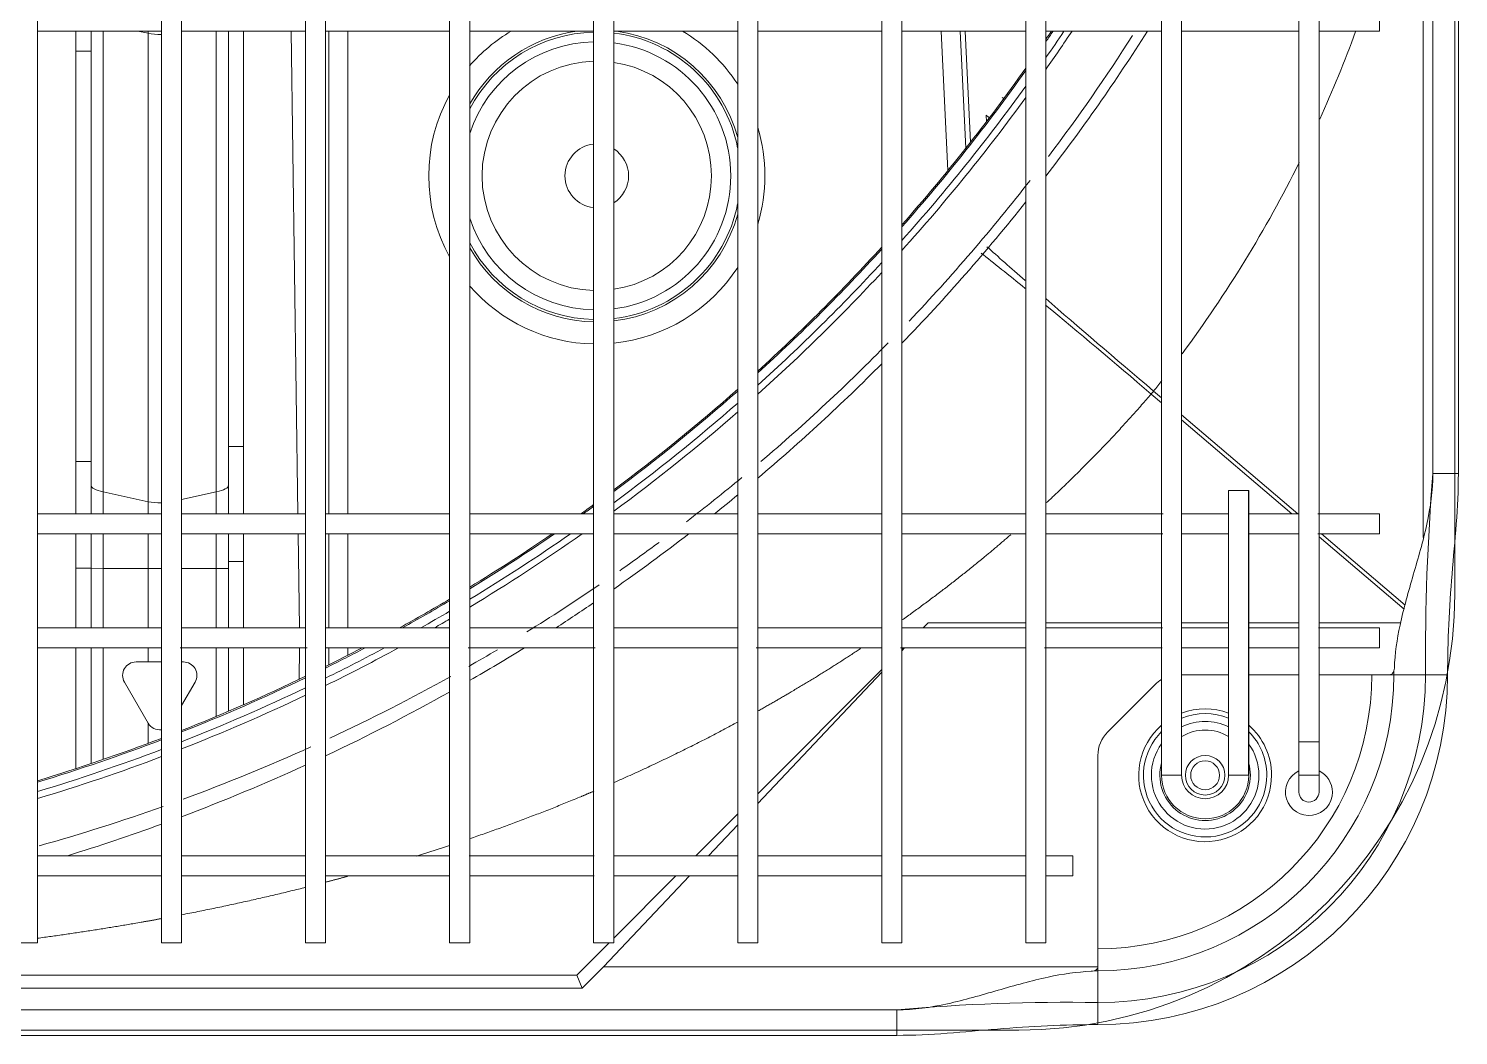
# Model space of a CAD drawing. Header units: millimetres. Extents: x 147619 to 200208, y -27981 to 8299.
# Drawn here: x 167130.3 to 167343.6, y -812.1 to -661.9 of the extents above; entities that cross this region are included whole.
import ezdxf

# ---------------------------------------------------------------- set-up
doc = ezdxf.new("R2010")
doc.units = ezdxf.units.MM
for name, color, linetype, lineweight in [('G-IMPT', 7, 'Continuous', 5), ('M-EQPM', 7, 'Continuous', 5), ('M-EQPM-3', 7, 'Continuous', 80)]:
    doc.layers.add(name, color=color, linetype=linetype, lineweight=lineweight)
doc.layers.add('G-IMPT-2', color=7, linetype='Continuous', lineweight=5, true_color=0x666666)

# ---------------------------------------------------------------- blocks, each defined once
blk = doc.blocks.new('RUXYQ14BA - top_dwg-2991071-10-003 三层空调通风平面图')
at = {"layer": 'G-IMPT'}
for p, q in [((1342.59, 188.42), (1342.59, -336.37)), ((1345.59, -336.37), (1345.59, 188.42)), ((1383.07, -291.39), (1383.07, 143.44)), ((1174.91, -225.41), (1193.4, -225.41)), ((1196.4, -225.41), (1214.89, -225.41)), ((1217.89, -225.41), (1236.38, -225.41)), ((1218.36, -225.41), (1218.36, -297.39)), ((1239.38, -225.41), (1257.87, -225.41)), ((1260.87, -225.41), (1279.36, -225.41)), ((1282.36, -225.41), (1300.86, -225.41)), ((1303.85, -225.41), (1322.35, -225.41)), ((1313.4, -242.87), (1312.56, -225.41)), ((1325.35, -225.41), (1342.59, -225.41)), ((1345.59, -225.41), (1363.08, -225.41)), ((1193.4, -297.39), (1174.91, -297.39)), ((1214.89, -297.39), (1196.4, -297.39)), ((1236.38, -297.39), (1217.89, -297.39)), ((1257.87, -297.39), (1239.38, -297.39)), ((1279.36, -297.39), (1260.87, -297.39)), ((1300.86, -297.39), (1282.36, -297.39)), ((1322.35, -297.39), (1303.85, -297.39)), ((1342.59, -297.39), (1325.35, -297.39)), ((1352.59, -297.39), (1345.59, -297.39)), ((1363.08, -297.39), (1355.58, -297.39)), ((1174.91, -300.38), (1193.4, -300.38)), ((1196.4, -300.38), (1214.89, -300.38)), ((1217.89, -300.38), (1236.38, -300.38)), ((1218.36, -300.38), (1218.36, -314.38)), ((1239.38, -300.38), (1257.87, -300.38)), ((1260.87, -300.38), (1279.36, -300.38)), ((1282.36, -300.38), (1300.86, -300.38)), ((1303.85, -300.38), (1322.35, -300.38)), ((1325.35, -300.38), (1342.59, -300.38)), ((1345.59, -300.38), (1352.59, -300.38)), ((1355.58, -300.38), (1363.08, -300.38)), ((1193.4, -314.38), (1174.91, -314.38)), ((1214.89, -314.38), (1196.4, -314.38)), ((1236.38, -314.38), (1217.89, -314.38)), ((1257.87, -314.38), (1239.38, -314.38)), ((1279.36, -314.38), (1260.87, -314.38)), ((1300.86, -314.38), (1282.36, -314.38)), ((1322.35, -314.38), (1303.85, -314.38)), ((1342.59, -313.65), (1325.35, -313.65)), ((1342.59, -314.38), (1325.35, -314.38)), ((1352.59, -313.65), (1345.59, -313.65)), ((1352.59, -314.38), (1345.59, -314.38)), ((1363.08, -313.65), (1355.58, -313.65)), ((1363.08, -314.38), (1355.58, -314.38)), ((1378.29, -313.65), (1366.08, -313.65)), ((1174.91, -317.38), (1193.4, -317.38)), ((1180.65, -317.38), (1180.65, -335.38)), ((1182.9, -317.38), (1182.9, -334.63)), ((1196.4, -317.38), (1214.89, -317.38)), ((1203.39, -317.38), (1203.39, -326.83)), ((1205.64, -317.38), (1205.64, -325.86)), ((1217.89, -317.38), (1236.38, -317.38)), ((1218.36, -317.38), (1218.36, -319.92)), ((1239.38, -317.38), (1257.87, -317.38)), ((1260.87, -317.38), (1279.36, -317.38)), ((1282.36, -317.38), (1300.86, -317.38)), ((1304.06, -317.38), (1303.85, -317.58)), ((1304.26, -317.38), (1303.85, -317.81)), ((1303.85, -317.38), (1322.35, -317.38)), ((1325.35, -317.38), (1342.59, -317.38)), ((1345.59, -317.38), (1352.59, -317.38)), ((1355.58, -317.38), (1363.08, -317.38)), ((1196.4, -319.47), (1196.68, -319.47)), ((1300.86, -320.59), (1282.36, -339.12)), ((1300.86, -320.98), (1282.36, -340.57)), ((1352.59, -321.38), (1345.59, -321.38)), ((1363.08, -321.38), (1355.58, -321.38)), ((1198.41, -322.47), (1196.4, -325.97)), ((1341.62, -322.84), (1334.56, -329.91)), ((1279.36, -342.12), (1273.14, -348.36)), ((1279.36, -343.74), (1275, -348.36)), ((1193.4, -348.36), (1174.91, -348.36)), ((1214.89, -348.36), (1196.4, -348.36)), ((1236.38, -348.36), (1217.89, -348.36)), ((1257.87, -348.36), (1239.38, -348.36)), ((1279.36, -348.36), (1260.87, -348.36)), ((1300.86, -348.36), (1282.36, -348.36)), ((1322.35, -348.36), (1303.85, -348.36)), ((1174.91, -351.36), (1193.4, -351.36)), ((1196.4, -351.36), (1214.89, -351.36)), ((1217.89, -351.36), (1236.38, -351.36)), ((1239.38, -351.36), (1257.87, -351.36)), ((1272.17, -351.36), (1259.35, -364.94)), ((1270.15, -351.36), (1260.87, -360.66)), ((1260.87, -351.36), (1279.36, -351.36)), ((1282.36, -351.36), (1300.86, -351.36)), ((1303.85, -351.36), (1322.35, -351.36)), ((1256.17, -368.13), (1255.36, -366.18)), ((893.27, -371.36), (1303.1, -371.36))]:
    blk.add_line(p, q, dxfattribs=at)
at = {"layer": 'G-IMPT', "flags": 128}
for points in [[(1174.91, 213.41), (1171.91, 213.41), (1171.91, -361.36), (1174.91, -361.36)], [(1196.4, 213.41), (1193.4, 213.41), (1193.4, -361.36), (1196.4, -361.36)], [(1217.89, 213.41), (1214.89, 213.41), (1214.89, -361.36), (1217.89, -361.36)], [(1239.38, 213.41), (1236.38, 213.41), (1236.38, -361.36), (1239.38, -361.36)], [(1260.87, 213.41), (1257.87, 213.41), (1257.87, -361.36), (1260.87, -361.36)], [(1282.36, 213.41), (1279.36, 213.41), (1279.36, -361.36), (1282.36, -361.36)], [(1303.85, 213.41), (1300.86, 213.41), (1300.86, -361.36), (1303.85, -361.36)], [(1325.35, 213.41), (1322.35, 213.41), (1322.35, -361.36), (1325.35, -361.36)]]:
    blk.add_lwpolyline(points, close=True, dxfattribs=at)
for points in [[(1363.08, 190.92), (1363.08, 188.42), (1363.08, -336.37), (1363.08, -338.87)], [(1366.08, -338.87), (1366.08, -336.37), (1366.08, 188.42), (1366.08, 190.92)], [(1381.62, -300.94), (1381.62, -184.51), (1381.62, -118)], [(1366.08, -225.41), (1375.08, -225.41), (1375.08, -222.42), (1366.08, -222.42)], [(1180.65, -225.41), (1180.65, -228.38), (1180.65, -289.59), (1180.65, -297.39)], [(1182.9, -225.41), (1182.9, -228.38), (1182.9, -289.59), (1182.9, -297.39)], [(1203.39, -297.39), (1203.39, -287.37), (1203.39, -225.41)], [(1205.64, -297.39), (1205.64, -287.37), (1205.64, -225.41)], [(1355.58, -336.37), (1355.58, -293.89), (1352.59, -293.89), (1352.59, -336.37)], [(1366.08, -300.38), (1375.08, -300.38), (1375.08, -297.39), (1366.08, -297.39)], [(1180.65, -300.38), (1180.65, -305.48), (1180.65, -314.38)], [(1182.9, -300.38), (1182.9, -305.48), (1182.9, -314.38)], [(1203.39, -300.38), (1203.39, -304.48), (1203.39, -314.38)], [(1205.64, -300.38), (1205.64, -304.48), (1205.64, -314.38)], [(1322.35, -313.65), (1307.78, -313.65), (1307.05, -314.38), (1307.78, -313.65)], [(1366.08, -317.38), (1375.08, -317.38), (1375.08, -314.38), (1366.08, -314.38)], [(1189.61, -319.47), (1191.4, -319.47), (1193.4, -319.47)], [(1376.52, -321.38), (1373.95, -321.38), (1366.08, -321.38)], [(1187.88, -322.47), (1191.42, -328.59), (1191.4, -328.56)], [(1333.09, -333.44), (1333.09, -362.24), (1333.08, -364.94), (1259.35, -364.94), (1256.17, -368.13), (930.3, -368.13), (931.1, -366.18)], [(1325.35, -351.36), (1329.34, -351.36), (1329.34, -348.36), (1325.35, -348.36)], [(1260.17, -361.36), (1255.36, -366.18), (931.1, -366.18), (917.01, -352.05)]]:
    blk.add_lwpolyline(points, dxfattribs=at)
at = {"layer": 'G-IMPT'}
blk.add_circle((1349.09, -336.37), 2.15, dxfattribs=at)
for centre, radius, start, end in [((1093.23, -68.44), 280.89, 325.7264, 326.0245), ((1093.23, -68.44), 292.88, 322.4209, 327.5916), ((1093.23, -68.44), 281.09, 325.6666, 326.0519), ((1258.34, -246.99), 19.99, 91.3513, 161.5468), ((1258.34, -246.99), 19.99, 0, 82.7374), ((1093.23, -68.44), 280.89, 318.577, 324.6548), ((1093.23, -68.44), 281.09, 318.5308, 324.5974), ((1258.34, -246.99), 4.75, 95.6985, 264.3015), ((1258.34, -246.99), 4.75, 95.6985, 264.3015), ((1258.34, -246.99), 4.75, 0, 57.84), ((1258.34, -246.99), 4.75, 0, 57.84), ((1258.34, -246.99), 19.99, 277.2626, 0), ((1258.34, -246.99), 4.75, 302.16, 0), ((1258.34, -246.99), 4.75, 302.16, 0), ((1093.23, -68.44), 292.88, 315.983, 321.4692), ((1258.34, -246.99), 19.99, 198.4532, 268.6487), ((1093.23, -68.44), 280.89, 312.3248, 317.6607), ((1093.23, -68.44), 281.09, 312.2877, 317.616), ((1093.23, -68.44), 292.88, 310.2223, 315.1451), ((1093.23, -68.44), 280.89, 306.6425, 311.5028), ((1093.23, -68.44), 281.09, 306.6122, 311.4667), ((1093.23, -68.44), 280.89, 305.406, 305.8838), ((1093.23, -68.44), 281.09, 305.4633, 305.8544), ((1093.23, -68.44), 292.88, 308.585, 309.4583), ((1093.23, -68.44), 280.89, 301.3529, 304.3361), ((1093.23, -68.44), 281.09, 301.3281, 304.3957), ((1093.23, -68.44), 292.88, 304.9161, 307.6344), ((1093.23, -68.44), 280.89, 298.8881, 300.6393), ((1093.23, -68.44), 281.09, 298.9618, 300.6151), ((1093.23, -68.44), 292.88, 302.8911, 304.2037), ((1093.23, -68.44), 280.89, 296.3463, 297.5953), ((1093.23, -68.44), 281.09, 296.3261, 297.6732), ((1093.23, -68.44), 292.88, 299.9337, 301.7945), ((1189.61, -321.47), 2, 90, 210), ((1196.68, -321.47), 2, 330, 90), ((1093.23, -68.44), 280.89, 291.5481, 295.6657), ((1093.23, -68.44), 281.09, 291.532, 295.6461), ((1375.57, -320.32), 1.75, 343.7632, 358.0938), ((1093.23, -68.44), 292.88, 295.1898, 299.259), ((1345.16, -326.37), 5, 120.9449, 135), ((1193.15, -327.59), 2, 210, 277.2722), ((1338.09, -333.44), 5, 135, 180), ((1093.23, -68.44), 280.89, 286.904, 290.8919), ((1093.23, -68.44), 281.09, 286.8917, 290.8764), ((1093.23, -68.44), 292.88, 290.6244, 294.5432), ((1349.09, -336.37), 6.5, 180, 360), ((1349.09, -336.37), 3.5, 180, 0), ((1364.58, -338.87), 3.5, 115.3769, 0), ((1364.58, -338.87), 3.5, 0, 64.6231), ((1364.58, -338.87), 1.5, 180, 0), ((1093.23, -68.44), 292.88, 287.1092, 289.9988), ((1332.03, -363.85), 1.75, 271.9062, 286.2368)]:
    blk.add_arc(centre, radius, start, end, dxfattribs=at)
for points, knots in [([(1383.07, -291.39), (1383.07, -293.91), (1382.71, -296.43), (1381.61, -301.46), (1380.87, -303.97), (1379.42, -308.98), (1378.7, -311.48), (1377.71, -316.11), (1377.4, -318.25), (1377.32, -320.38)], [0, 0, 0, 0, 0.258763, 0.258763, 0.517526, 0.517526, 0.776289, 0.776289, 1, 1, 1, 1]), ([(1376.52, -321.38), (1376.61, -321.38), (1376.69, -321.37), (1376.84, -321.33), (1376.91, -321.29), (1377.03, -321.2), (1377.09, -321.14), (1377.18, -320.99), (1377.22, -320.91), (1377.25, -320.81)], [0, 0, 0, 0, 0.25, 0.25, 0.5, 0.5, 0.75, 0.75, 1, 1, 1, 1]), ([(1332.09, -365.6), (1329.96, -365.68), (1327.83, -366), (1323.19, -366.99), (1320.7, -367.7), (1315.69, -369.15), (1313.18, -369.89), (1308.15, -370.99), (1305.63, -371.36), (1303.1, -371.36)], [0, 0, 0, 0, 0.223711, 0.223711, 0.482474, 0.482474, 0.741237, 0.741237, 1, 1, 1, 1]), ([(1332.52, -365.53), (1332.72, -365.47), (1332.87, -365.38), (1333.06, -365.12), (1333.09, -364.97), (1333.09, -364.8)], [0, 0, 0, 0, 0.5, 0.5, 1, 1, 1, 1])]:
    blk.add_open_spline(points, degree=3, knots=knots, dxfattribs=at)
at = {"layer": 'G-IMPT-2'}
for p, q in [((1191.4, -295.58), (1191.4, -225.74)), ((1196.4, -225.42), (1196.41, -225.41)), ((1213.76, -297.39), (1212.73, -225.41)), ((1221.2, -225.41), (1221.2, -297.39)), ((1310.71, -246.21), (1309.72, -225.41)), ((1313.3, -225.41), (1314.09, -241.99)), ((1182.9, -228.38), (1180.65, -228.38)), ((1316.42, -237.93), (1316.47, -238.92)), ((1341.4, -279.08), (1342.59, -280.09)), ((1342.59, -280.84), (1341.04, -279.52)), ((1345.59, -282.64), (1362.94, -297.39)), ((1362.05, -297.39), (1345.59, -283.39)), ((1203.39, -287.37), (1205.64, -287.37)), ((1182.9, -289.59), (1180.65, -289.59)), ((1196.4, -295.25), (1201.58, -294.13)), ((1214.01, -314.38), (1213.81, -300.38)), ((1221.2, -300.38), (1221.2, -314.38)), ((1366.46, -300.38), (1378.93, -310.99)), ((1378.77, -311.6), (1366.08, -300.81)), ((1205.64, -304.48), (1203.39, -304.48)), ((1184.72, -334.01), (1184.72, -317.38)), ((1191.4, -319.47), (1191.4, -317.38)), ((1201.58, -327.59), (1201.58, -317.38)), ((1213.95, -322.07), (1214.01, -317.38)), ((1221.2, -317.38), (1221.2, -318.49)), ((1191.4, -331.62), (1191.4, -328.56)), ((1342.59, -336.37), (1345.59, -336.37)), ((1355.58, -336.37), (1352.59, -336.37)), ((1363.08, -336.37), (1366.08, -336.37))]:
    blk.add_line(p, q, dxfattribs=at)
at = {"layer": 'G-IMPT-2', "flags": 128}
for points in [[(1383.07, 143.44), (1386.87, 143.44), (1386.87, -291.39), (1383.07, -291.39)], [(1184.72, -297.39), (1184.72, -294.13), (1184.72, -225.41)], [(1189.89, -225.41), (1191.4, -225.74), (1191.4, -225.41)], [(1201.58, -297.39), (1201.58, -294.13), (1201.58, -225.41)], [(1184.72, -294.13), (1191.4, -295.58), (1191.4, -297.39)], [(1191.4, -300.38), (1191.4, -305.55), (1184.72, -305.55), (1182.9, -305.48), (1180.65, -305.48)], [(1184.72, -314.38), (1184.72, -305.55), (1184.72, -300.38)], [(1203.39, -305.55), (1201.58, -305.55), (1201.58, -300.38)], [(1191.4, -314.38), (1191.4, -305.55), (1193.4, -305.55)], [(1201.58, -314.38), (1201.58, -305.55), (1196.4, -305.55)], [(1376.52, -321.38), (1377.24, -321.38), (1377.3, -321.38), (1381.98, -321.38), (1385.27, -321.38)], [(1333.09, -373.55), (1333.09, -370.26), (1333.09, -365.58), (1333.09, -365.53), (1333.09, -364.8)], [(1303.1, -371.36), (1303.1, -375.15), (893.27, -375.15), (893.27, -371.36)]]:
    blk.add_lwpolyline(points, dxfattribs=at)
at = {"layer": 'G-IMPT-2'}
blk.add_circle((1349.09, -336.37), 2.95, dxfattribs=at)
for centre, radius, start, end in [((1258.34, -246.99), 25.07, 120.6049, 139.15), ((1258.34, -246.99), 21.78, 97.8247, 150.5362), ((1258.34, -246.99), 21.43, 91.2603, 152.2186), ((1258.34, -246.99), 21.43, 11.2909, 83.2286), ((1258.34, -246.99), 21.78, 15.1915, 82.1753), ((1258.34, -246.99), 25.07, 33.0255, 59.3951), ((1093.23, -68.44), 283.44, 324.9766, 326.3714), ((1093.23, -68.44), 282.44, 325.267, 326.2364), ((1191.26, -159.39), 192.01, 335.6524, 339.8647), ((1258.34, -246.99), 17.11, 91.5793, 268.4207), ((1258.34, -246.99), 17.11, 0, 81.5039), ((1093.23, -68.44), 282.44, 318.2213, 324.2132), ((1258.34, -246.99), 25.07, 151.1681, 208.8319), ((1093.23, -68.44), 283.44, 317.9957, 323.9338), ((1327.59, -225.8), 12.92, 227.3562, 228.6025), ((1327.59, -225.8), 16.49, 227.3562, 229.5874), ((1258.34, -246.99), 25.07, 0, 16.6561), ((1191.26, -159.39), 192.01, 323.5236, 333.5233), ((1258.34, -246.99), 17.11, 278.4961, 0), ((1258.34, -246.99), 25.07, 343.3439, 0), ((1258.34, -246.99), 21.43, 276.7714, 348.7091), ((1258.34, -246.99), 21.78, 276.6633, 344.8085), ((1258.34, -246.99), 21.43, 207.7814, 268.7397), ((1258.34, -246.99), 21.78, 209.4638, 268.7597), ((1093.23, -68.44), 282.44, 312.0386, 317.3162), ((1258.34, -246.99), 25.07, 275.7857, 326.9745), ((1093.23, -68.44), 283.44, 311.8567, 317.0976), ((1258.34, -246.99), 25.07, 220.85, 268.9225), ((1332.28, -271.98), 11.56, 319.2903, 322.1251), ((1191.26, -159.39), 192.01, 321.4416, 322.0311), ((1093.23, -68.44), 282.44, 306.4086, 311.2247), ((1093.23, -68.44), 283.44, 306.2597, 311.0479), ((1723.68, -318.86), 341.72, 175.3893, 180.4224), ((1093.23, -68.44), 283.44, 301.0391, 305.0842), ((1093.23, -68.44), 282.44, 301.1612, 304.7945), ((1093.23, -68.44), 282.44, 299.4538, 300.4529), ((1093.23, -68.44), 283.44, 299.8096, 300.3342), ((1093.23, -68.44), 283.44, 296.0911, 298.5666), ((1093.23, -68.44), 282.44, 296.1904, 298.1919), ((1333.09, -321.38), 44.15, 270, 0), ((1333.09, -321.38), 52.17, 270, 360), ((1333.09, -321.38), 40.86, 270, 0), ((1333.09, -321.38), 48.88, 270, 0), ((1399.61, -321.38), 22.37, 178.5448, 180), ((1093.23, -68.44), 282.44, 291.4238, 295.5144), ((1093.23, -68.44), 283.44, 291.3446, 295.418), ((1349.09, -336.37), 9.91, 69.3273, 110.6727), ((1349.09, -336.37), 9.2, 67.6576, 112.3424), ((1349.09, -336.37), 8.02, 64.15, 115.85), ((1349.09, -336.37), 9.91, 130.967, 360), ((1349.09, -336.37), 9.2, 134.9085, 360), ((1349.09, -336.37), 6.75, 58.7898, 121.2102), ((1349.09, -336.37), 9.91, 0, 49.033), ((1349.09, -336.37), 9.2, 0, 45.0915), ((1093.23, -68.44), 282.44, 286.8084, 290.7718), ((1349.09, -336.37), 8.02, 144.0711, 360), ((1349.09, -336.37), 8.02, 0, 35.9289), ((1093.23, -68.44), 283.44, 286.7473, 290.6951), ((1349.09, -336.37), 6.75, 164.2243, 360), ((1349.09, -336.37), 6.75, 0, 15.7757), ((1333.09, -387.89), 22.37, 90, 91.4552), ((1328.43, -653.29), 283.07, 89.0557, 95.1325)]:
    blk.add_arc(centre, radius, start, end, dxfattribs=at)
for centre, major_axis, ratio, start_param, end_param in [((1193.15, -225.18), (2.75, 0), 0.263393, 4.022422, 4.803424), ((1342.96, -279.08), (-32.07, 27.07), 0.023917, 0.623606, 0.889002), ((1341.04, -281.35), (-31.86, 27.34), 0.033084, 5.370745, 5.661238), ((1341.04, -281.35), (-31.86, 27.34), 0.033084, 4.740773, 5.257587), ((1342.96, -279.08), (-32.07, 27.07), 0.023917, 1.00818, 1.542472), ((1187.9, -293.11), (5, 0), 0.263393, 3.141593, 4.022422), ((1198.4, -293.11), (5, 0), 0.263393, 5.402356, 6.283185), ((1193.15, -295.02), (2.75, 0), 0.263393, 4.022422, 4.803424)]:
    blk.add_ellipse(centre, major_axis=major_axis, ratio=ratio, start_param=start_param, end_param=end_param, dxfattribs=at)
for points, degree, knots in [([(1341.04, -279.52), (1335.36, -286.14), (1328.99, -292.34), (1327.24, -294.04), (1325.45, -295.71)], 2, [0, 0, 0, 0.03125, 0.03125, 0.03998388, 0.03998388, 0.03998388]), ([(1386.87, -291.39), (1386.87, -293.89), (1386.74, -296.39), (1386.36, -301.38), (1386.13, -303.88), (1385.72, -308.87), (1385.55, -311.37), (1385.33, -316.37), (1385.27, -318.87), (1385.27, -321.38)], 3, [0, 0, 0, 0, 0.25, 0.25, 0.5, 0.5, 0.75, 0.75, 1, 1, 1, 1]), ([(1320.09, -300.5), (1318.02, -302.3), (1315.88, -304.06), (1310.1, -308.8), (1303.9, -313.21)], 2, [0.05276469, 0.05276469, 0.05276469, 0.0625, 0.0625, 0.08937189, 0.08937189, 0.08937189]), ([(1297.66, -317.49), (1292.52, -320.9), (1287.13, -324.06), (1284.79, -325.44), (1282.41, -326.77)], 2, [0.10289386, 0.10289386, 0.10289386, 0.125, 0.125, 0.13494031, 0.13494031, 0.13494031]), ([(1257.91, -338.74), (1256.96, -339.14), (1256.02, -339.54), (1247.9, -342.91), (1239.4, -345.83)], 2, [0.18389391, 0.18389391, 0.18389391, 0.1875, 0.1875, 0.22022843, 0.22022843, 0.22022843]), ([(1193.43, -357.73), (1192.06, -357.99), (1190.69, -358.23), (1182.99, -359.59), (1174.92, -360.67)], 2, [0.30749385, 0.30749385, 0.30749385, 0.3125, 0.3125, 0.34325225, 0.34325225, 0.34325225]), ([(1333.09, -373.55), (1330.59, -373.55), (1328.08, -373.61), (1323.08, -373.84), (1320.59, -374.01), (1315.6, -374.41), (1313.1, -374.64), (1308.11, -375.02), (1305.61, -375.15), (1303.1, -375.15)], 3, [0, 0, 0, 0, 0.25, 0.25, 0.5, 0.5, 0.75, 0.75, 1, 1, 1, 1])]:
    blk.add_open_spline(points, degree=degree, knots=knots, dxfattribs=at)
for points in [[(1279.41, -328.42), (1270.44, -333.26), (1260.89, -337.46)], [(1236.39, -346.84), (1233.91, -347.66), (1231.41, -348.44)], [(1221.14, -351.44), (1219.54, -351.88), (1217.93, -352.3)], [(1214.93, -353.07), (1205.89, -355.34), (1196.42, -357.17)]]:
    blk.add_open_spline(points, degree=2, dxfattribs=at)
blk = doc.blocks.new('RUXYQ14BA - top_dwg-V221-10-003 三层空调通风平面图')
at = {"layer": 'G-IMPT'}
for p, q in [((1342.59, 188.42), (1342.59, -336.37)), ((1345.59, -336.37), (1345.59, 188.42)), ((1383.07, -291.39), (1383.07, 143.44)), ((1174.91, -225.41), (1193.4, -225.41)), ((1196.4, -225.41), (1214.89, -225.41)), ((1217.89, -225.41), (1236.38, -225.41)), ((1218.36, -225.41), (1218.36, -297.39)), ((1239.38, -225.41), (1257.87, -225.41)), ((1260.87, -225.41), (1279.36, -225.41)), ((1282.36, -225.41), (1300.86, -225.41)), ((1303.85, -225.41), (1322.35, -225.41)), ((1313.4, -242.87), (1312.56, -225.41)), ((1325.35, -225.41), (1342.59, -225.41)), ((1345.59, -225.41), (1363.08, -225.41)), ((1193.4, -297.39), (1174.91, -297.39)), ((1214.89, -297.39), (1196.4, -297.39)), ((1236.38, -297.39), (1217.89, -297.39)), ((1257.87, -297.39), (1239.38, -297.39)), ((1279.36, -297.39), (1260.87, -297.39)), ((1300.86, -297.39), (1282.36, -297.39)), ((1322.35, -297.39), (1303.85, -297.39)), ((1342.59, -297.39), (1325.35, -297.39)), ((1352.59, -297.39), (1345.59, -297.39)), ((1363.08, -297.39), (1355.58, -297.39)), ((1174.91, -300.38), (1193.4, -300.38)), ((1196.4, -300.38), (1214.89, -300.38)), ((1217.89, -300.38), (1236.38, -300.38)), ((1218.36, -300.38), (1218.36, -314.38)), ((1239.38, -300.38), (1257.87, -300.38)), ((1260.87, -300.38), (1279.36, -300.38)), ((1282.36, -300.38), (1300.86, -300.38)), ((1303.85, -300.38), (1322.35, -300.38)), ((1325.35, -300.38), (1342.59, -300.38)), ((1345.59, -300.38), (1352.59, -300.38)), ((1355.58, -300.38), (1363.08, -300.38)), ((1193.4, -314.38), (1174.91, -314.38)), ((1214.89, -314.38), (1196.4, -314.38)), ((1236.38, -314.38), (1217.89, -314.38)), ((1257.87, -314.38), (1239.38, -314.38)), ((1279.36, -314.38), (1260.87, -314.38)), ((1300.86, -314.38), (1282.36, -314.38)), ((1322.35, -314.38), (1303.85, -314.38)), ((1342.59, -313.65), (1325.35, -313.65)), ((1342.59, -314.38), (1325.35, -314.38)), ((1352.59, -313.65), (1345.59, -313.65)), ((1352.59, -314.38), (1345.59, -314.38)), ((1363.08, -313.65), (1355.58, -313.65)), ((1363.08, -314.38), (1355.58, -314.38)), ((1378.29, -313.65), (1366.08, -313.65)), ((1174.91, -317.38), (1193.4, -317.38)), ((1180.65, -317.38), (1180.65, -335.38)), ((1182.9, -317.38), (1182.9, -334.63)), ((1196.4, -317.38), (1214.89, -317.38)), ((1203.39, -317.38), (1203.39, -326.83)), ((1205.64, -317.38), (1205.64, -325.86)), ((1217.89, -317.38), (1236.38, -317.38)), ((1218.36, -317.38), (1218.36, -319.92)), ((1239.38, -317.38), (1257.87, -317.38)), ((1260.87, -317.38), (1279.36, -317.38)), ((1282.36, -317.38), (1300.86, -317.38)), ((1304.06, -317.38), (1303.85, -317.58)), ((1304.26, -317.38), (1303.85, -317.81)), ((1303.85, -317.38), (1322.35, -317.38)), ((1325.35, -317.38), (1342.59, -317.38)), ((1345.59, -317.38), (1352.59, -317.38)), ((1355.58, -317.38), (1363.08, -317.38)), ((1196.4, -319.47), (1196.68, -319.47)), ((1300.86, -320.59), (1282.36, -339.12)), ((1300.86, -320.98), (1282.36, -340.57)), ((1352.59, -321.38), (1345.59, -321.38)), ((1363.08, -321.38), (1355.58, -321.38)), ((1198.41, -322.47), (1196.4, -325.97)), ((1341.62, -322.84), (1334.56, -329.91)), ((1279.36, -342.12), (1273.14, -348.36)), ((1279.36, -343.74), (1275, -348.36)), ((1193.4, -348.36), (1174.91, -348.36)), ((1214.89, -348.36), (1196.4, -348.36)), ((1236.38, -348.36), (1217.89, -348.36)), ((1257.87, -348.36), (1239.38, -348.36)), ((1279.36, -348.36), (1260.87, -348.36)), ((1300.86, -348.36), (1282.36, -348.36)), ((1322.35, -348.36), (1303.85, -348.36)), ((1174.91, -351.36), (1193.4, -351.36)), ((1196.4, -351.36), (1214.89, -351.36)), ((1217.89, -351.36), (1236.38, -351.36)), ((1239.38, -351.36), (1257.87, -351.36)), ((1272.17, -351.36), (1259.35, -364.94)), ((1270.15, -351.36), (1260.87, -360.66)), ((1260.87, -351.36), (1279.36, -351.36)), ((1282.36, -351.36), (1300.86, -351.36)), ((1303.85, -351.36), (1322.35, -351.36)), ((1256.17, -368.13), (1255.36, -366.18)), ((893.27, -371.36), (1303.1, -371.36))]:
    blk.add_line(p, q, dxfattribs=at)
at = {"layer": 'G-IMPT', "flags": 128}
for points in [[(1174.91, 213.41), (1171.91, 213.41), (1171.91, -361.36), (1174.91, -361.36)], [(1196.4, 213.41), (1193.4, 213.41), (1193.4, -361.36), (1196.4, -361.36)], [(1217.89, 213.41), (1214.89, 213.41), (1214.89, -361.36), (1217.89, -361.36)], [(1239.38, 213.41), (1236.38, 213.41), (1236.38, -361.36), (1239.38, -361.36)], [(1260.87, 213.41), (1257.87, 213.41), (1257.87, -361.36), (1260.87, -361.36)], [(1282.36, 213.41), (1279.36, 213.41), (1279.36, -361.36), (1282.36, -361.36)], [(1303.85, 213.41), (1300.86, 213.41), (1300.86, -361.36), (1303.85, -361.36)], [(1325.35, 213.41), (1322.35, 213.41), (1322.35, -361.36), (1325.35, -361.36)]]:
    blk.add_lwpolyline(points, close=True, dxfattribs=at)
for points in [[(1363.08, 190.92), (1363.08, 188.42), (1363.08, -336.37), (1363.08, -338.87)], [(1366.08, -338.87), (1366.08, -336.37), (1366.08, 188.42), (1366.08, 190.92)], [(1381.62, -300.94), (1381.62, -184.51), (1381.62, -118)], [(1366.08, -225.41), (1375.08, -225.41), (1375.08, -222.42), (1366.08, -222.42)], [(1180.65, -225.41), (1180.65, -228.38), (1180.65, -289.59), (1180.65, -297.39)], [(1182.9, -225.41), (1182.9, -228.38), (1182.9, -289.59), (1182.9, -297.39)], [(1203.39, -297.39), (1203.39, -287.37), (1203.39, -225.41)], [(1205.64, -297.39), (1205.64, -287.37), (1205.64, -225.41)], [(1355.58, -336.37), (1355.58, -293.89), (1352.59, -293.89), (1352.59, -336.37)], [(1366.08, -300.38), (1375.08, -300.38), (1375.08, -297.39), (1366.08, -297.39)], [(1180.65, -300.38), (1180.65, -305.48), (1180.65, -314.38)], [(1182.9, -300.38), (1182.9, -305.48), (1182.9, -314.38)], [(1203.39, -300.38), (1203.39, -304.48), (1203.39, -314.38)], [(1205.64, -300.38), (1205.64, -304.48), (1205.64, -314.38)], [(1322.35, -313.65), (1307.78, -313.65), (1307.05, -314.38), (1307.78, -313.65)], [(1366.08, -317.38), (1375.08, -317.38), (1375.08, -314.38), (1366.08, -314.38)], [(1189.61, -319.47), (1191.4, -319.47), (1193.4, -319.47)], [(1376.52, -321.38), (1373.95, -321.38), (1366.08, -321.38)], [(1187.88, -322.47), (1191.42, -328.59), (1191.4, -328.56)], [(1333.09, -333.44), (1333.09, -362.24), (1333.08, -364.94), (1259.35, -364.94), (1256.17, -368.13), (930.3, -368.13), (931.1, -366.18)], [(1325.35, -351.36), (1329.34, -351.36), (1329.34, -348.36), (1325.35, -348.36)], [(1260.17, -361.36), (1255.36, -366.18), (931.1, -366.18), (917.01, -352.05)]]:
    blk.add_lwpolyline(points, dxfattribs=at)
at = {"layer": 'G-IMPT'}
blk.add_circle((1349.09, -336.37), 2.15, dxfattribs=at)
for centre, radius, start, end in [((1093.23, -68.44), 280.89, 325.7264, 326.0245), ((1093.23, -68.44), 292.88, 322.4209, 327.5916), ((1093.23, -68.44), 281.09, 325.6666, 326.0519), ((1258.34, -246.99), 19.99, 91.3513, 161.5468), ((1258.34, -246.99), 19.99, 0, 82.7374), ((1093.23, -68.44), 280.89, 318.577, 324.6548), ((1093.23, -68.44), 281.09, 318.5308, 324.5974), ((1258.34, -246.99), 4.75, 95.6985, 264.3015), ((1258.34, -246.99), 4.75, 95.6985, 264.3015), ((1258.34, -246.99), 4.75, 0, 57.84), ((1258.34, -246.99), 4.75, 0, 57.84), ((1258.34, -246.99), 19.99, 277.2626, 0), ((1258.34, -246.99), 4.75, 302.16, 0), ((1258.34, -246.99), 4.75, 302.16, 0), ((1093.23, -68.44), 292.88, 315.983, 321.4692), ((1258.34, -246.99), 19.99, 198.4532, 268.6487), ((1093.23, -68.44), 280.89, 312.3248, 317.6607), ((1093.23, -68.44), 281.09, 312.2877, 317.616), ((1093.23, -68.44), 292.88, 310.2223, 315.1451), ((1093.23, -68.44), 280.89, 306.6425, 311.5028), ((1093.23, -68.44), 281.09, 306.6122, 311.4667), ((1093.23, -68.44), 280.89, 305.406, 305.8838), ((1093.23, -68.44), 281.09, 305.4633, 305.8544), ((1093.23, -68.44), 292.88, 308.585, 309.4583), ((1093.23, -68.44), 280.89, 301.3529, 304.3361), ((1093.23, -68.44), 281.09, 301.3281, 304.3957), ((1093.23, -68.44), 292.88, 304.9161, 307.6344), ((1093.23, -68.44), 280.89, 298.8881, 300.6393), ((1093.23, -68.44), 281.09, 298.9618, 300.6151), ((1093.23, -68.44), 292.88, 302.8911, 304.2037), ((1093.23, -68.44), 280.89, 296.3463, 297.5953), ((1093.23, -68.44), 281.09, 296.3261, 297.6732), ((1093.23, -68.44), 292.88, 299.9337, 301.7945), ((1189.61, -321.47), 2, 90, 210), ((1196.68, -321.47), 2, 330, 90), ((1093.23, -68.44), 280.89, 291.5481, 295.6657), ((1093.23, -68.44), 281.09, 291.532, 295.6461), ((1375.57, -320.32), 1.75, 343.7632, 358.0938), ((1093.23, -68.44), 292.88, 295.1898, 299.259), ((1345.16, -326.37), 5, 120.9449, 135), ((1193.15, -327.59), 2, 210, 277.2722), ((1338.09, -333.44), 5, 135, 180), ((1093.23, -68.44), 280.89, 286.904, 290.8919), ((1093.23, -68.44), 281.09, 286.8917, 290.8764), ((1093.23, -68.44), 292.88, 290.6244, 294.5432), ((1349.09, -336.37), 6.5, 180, 360), ((1349.09, -336.37), 3.5, 180, 0), ((1364.58, -338.87), 3.5, 115.3769, 0), ((1364.58, -338.87), 3.5, 0, 64.6231), ((1364.58, -338.87), 1.5, 180, 0), ((1093.23, -68.44), 292.88, 287.1092, 289.9988), ((1332.03, -363.85), 1.75, 271.9062, 286.2368)]:
    blk.add_arc(centre, radius, start, end, dxfattribs=at)
for points, knots in [([(1383.07, -291.39), (1383.07, -293.91), (1382.71, -296.43), (1381.61, -301.46), (1380.87, -303.97), (1379.42, -308.98), (1378.7, -311.48), (1377.71, -316.11), (1377.4, -318.25), (1377.32, -320.38)], [0, 0, 0, 0, 0.258763, 0.258763, 0.517526, 0.517526, 0.776289, 0.776289, 1, 1, 1, 1]), ([(1376.52, -321.38), (1376.61, -321.38), (1376.69, -321.37), (1376.84, -321.33), (1376.91, -321.29), (1377.03, -321.2), (1377.09, -321.14), (1377.18, -320.99), (1377.22, -320.91), (1377.25, -320.81)], [0, 0, 0, 0, 0.25, 0.25, 0.5, 0.5, 0.75, 0.75, 1, 1, 1, 1]), ([(1332.09, -365.6), (1329.96, -365.68), (1327.83, -366), (1323.19, -366.99), (1320.7, -367.7), (1315.69, -369.15), (1313.18, -369.89), (1308.15, -370.99), (1305.63, -371.36), (1303.1, -371.36)], [0, 0, 0, 0, 0.223711, 0.223711, 0.482474, 0.482474, 0.741237, 0.741237, 1, 1, 1, 1]), ([(1332.52, -365.53), (1332.72, -365.47), (1332.87, -365.38), (1333.06, -365.12), (1333.09, -364.97), (1333.09, -364.8)], [0, 0, 0, 0, 0.5, 0.5, 1, 1, 1, 1])]:
    blk.add_open_spline(points, degree=3, knots=knots, dxfattribs=at)
at = {"layer": 'G-IMPT-2'}
for p, q in [((1191.4, -295.58), (1191.4, -225.74)), ((1196.4, -225.42), (1196.41, -225.41)), ((1213.76, -297.39), (1212.73, -225.41)), ((1221.2, -225.41), (1221.2, -297.39)), ((1310.71, -246.21), (1309.72, -225.41)), ((1313.3, -225.41), (1314.09, -241.99)), ((1182.9, -228.38), (1180.65, -228.38)), ((1316.42, -237.93), (1316.47, -238.92)), ((1341.4, -279.08), (1342.59, -280.09)), ((1342.59, -280.84), (1341.04, -279.52)), ((1345.59, -282.64), (1362.94, -297.39)), ((1362.05, -297.39), (1345.59, -283.39)), ((1203.39, -287.37), (1205.64, -287.37)), ((1182.9, -289.59), (1180.65, -289.59)), ((1196.4, -295.25), (1201.58, -294.13)), ((1214.01, -314.38), (1213.81, -300.38)), ((1221.2, -300.38), (1221.2, -314.38)), ((1366.46, -300.38), (1378.93, -310.99)), ((1378.77, -311.6), (1366.08, -300.81)), ((1205.64, -304.48), (1203.39, -304.48)), ((1184.72, -334.01), (1184.72, -317.38)), ((1191.4, -319.47), (1191.4, -317.38)), ((1201.58, -327.59), (1201.58, -317.38)), ((1213.95, -322.07), (1214.01, -317.38)), ((1221.2, -317.38), (1221.2, -318.49)), ((1191.4, -331.62), (1191.4, -328.56)), ((1342.59, -336.37), (1345.59, -336.37)), ((1355.58, -336.37), (1352.59, -336.37)), ((1363.08, -336.37), (1366.08, -336.37))]:
    blk.add_line(p, q, dxfattribs=at)
at = {"layer": 'G-IMPT-2', "flags": 128}
for points in [[(1383.07, 143.44), (1386.87, 143.44), (1386.87, -291.39), (1383.07, -291.39)], [(1184.72, -297.39), (1184.72, -294.13), (1184.72, -225.41)], [(1189.89, -225.41), (1191.4, -225.74), (1191.4, -225.41)], [(1201.58, -297.39), (1201.58, -294.13), (1201.58, -225.41)], [(1184.72, -294.13), (1191.4, -295.58), (1191.4, -297.39)], [(1191.4, -300.38), (1191.4, -305.55), (1184.72, -305.55), (1182.9, -305.48), (1180.65, -305.48)], [(1184.72, -314.38), (1184.72, -305.55), (1184.72, -300.38)], [(1203.39, -305.55), (1201.58, -305.55), (1201.58, -300.38)], [(1191.4, -314.38), (1191.4, -305.55), (1193.4, -305.55)], [(1201.58, -314.38), (1201.58, -305.55), (1196.4, -305.55)], [(1376.52, -321.38), (1377.24, -321.38), (1377.3, -321.38), (1381.98, -321.38), (1385.27, -321.38)], [(1333.09, -373.55), (1333.09, -370.26), (1333.09, -365.58), (1333.09, -365.53), (1333.09, -364.8)], [(1303.1, -371.36), (1303.1, -375.15), (893.27, -375.15), (893.27, -371.36)]]:
    blk.add_lwpolyline(points, dxfattribs=at)
at = {"layer": 'G-IMPT-2'}
blk.add_circle((1349.09, -336.37), 2.95, dxfattribs=at)
for centre, radius, start, end in [((1258.34, -246.99), 25.07, 120.6049, 139.15), ((1258.34, -246.99), 21.78, 97.8247, 150.5362), ((1258.34, -246.99), 21.43, 91.2603, 152.2186), ((1258.34, -246.99), 21.43, 11.2909, 83.2286), ((1258.34, -246.99), 21.78, 15.1915, 82.1753), ((1258.34, -246.99), 25.07, 33.0255, 59.3951), ((1093.23, -68.44), 283.44, 324.9766, 326.3714), ((1093.23, -68.44), 282.44, 325.267, 326.2364), ((1191.26, -159.39), 192.01, 335.6524, 339.8647), ((1258.34, -246.99), 17.11, 91.5793, 268.4207), ((1258.34, -246.99), 17.11, 0, 81.5039), ((1093.23, -68.44), 282.44, 318.2213, 324.2132), ((1258.34, -246.99), 25.07, 151.1681, 208.8319), ((1093.23, -68.44), 283.44, 317.9957, 323.9338), ((1327.59, -225.8), 12.92, 227.3562, 228.6025), ((1327.59, -225.8), 16.49, 227.3562, 229.5874), ((1258.34, -246.99), 25.07, 0, 16.6561), ((1191.26, -159.39), 192.01, 323.5236, 333.5233), ((1258.34, -246.99), 17.11, 278.4961, 0), ((1258.34, -246.99), 25.07, 343.3439, 0), ((1258.34, -246.99), 21.43, 276.7714, 348.7091), ((1258.34, -246.99), 21.78, 276.6633, 344.8085), ((1258.34, -246.99), 21.43, 207.7814, 268.7397), ((1258.34, -246.99), 21.78, 209.4638, 268.7597), ((1093.23, -68.44), 282.44, 312.0386, 317.3162), ((1258.34, -246.99), 25.07, 275.7857, 326.9745), ((1093.23, -68.44), 283.44, 311.8567, 317.0976), ((1258.34, -246.99), 25.07, 220.85, 268.9225), ((1332.28, -271.98), 11.56, 319.2903, 322.1251), ((1191.26, -159.39), 192.01, 321.4416, 322.0311), ((1093.23, -68.44), 282.44, 306.4086, 311.2247), ((1093.23, -68.44), 283.44, 306.2597, 311.0479), ((1723.68, -318.86), 341.72, 175.3893, 180.4224), ((1093.23, -68.44), 283.44, 301.0391, 305.0842), ((1093.23, -68.44), 282.44, 301.1612, 304.7945), ((1093.23, -68.44), 282.44, 299.4538, 300.4529), ((1093.23, -68.44), 283.44, 299.8096, 300.3342), ((1093.23, -68.44), 283.44, 296.0911, 298.5666), ((1093.23, -68.44), 282.44, 296.1904, 298.1919), ((1333.09, -321.38), 44.15, 270, 0), ((1333.09, -321.38), 52.17, 270, 360), ((1333.09, -321.38), 40.86, 270, 0), ((1333.09, -321.38), 48.88, 270, 0), ((1399.61, -321.38), 22.37, 178.5448, 180), ((1093.23, -68.44), 282.44, 291.4238, 295.5144), ((1093.23, -68.44), 283.44, 291.3446, 295.418), ((1349.09, -336.37), 9.91, 69.3273, 110.6727), ((1349.09, -336.37), 9.2, 67.6576, 112.3424), ((1349.09, -336.37), 8.02, 64.15, 115.85), ((1349.09, -336.37), 9.91, 130.967, 360), ((1349.09, -336.37), 9.2, 134.9085, 360), ((1349.09, -336.37), 6.75, 58.7898, 121.2102), ((1349.09, -336.37), 9.91, 0, 49.033), ((1349.09, -336.37), 9.2, 0, 45.0915), ((1093.23, -68.44), 282.44, 286.8084, 290.7718), ((1349.09, -336.37), 8.02, 144.0711, 360), ((1349.09, -336.37), 8.02, 0, 35.9289), ((1093.23, -68.44), 283.44, 286.7473, 290.6951), ((1349.09, -336.37), 6.75, 164.2243, 360), ((1349.09, -336.37), 6.75, 0, 15.7757), ((1333.09, -387.89), 22.37, 90, 91.4552), ((1328.43, -653.29), 283.07, 89.0557, 95.1325)]:
    blk.add_arc(centre, radius, start, end, dxfattribs=at)
for centre, major_axis, ratio, start_param, end_param in [((1193.15, -225.18), (2.75, 0), 0.263393, 4.022422, 4.803424), ((1342.96, -279.08), (-32.07, 27.07), 0.023917, 0.623606, 0.889002), ((1341.04, -281.35), (-31.86, 27.34), 0.033084, 5.370745, 5.661238), ((1341.04, -281.35), (-31.86, 27.34), 0.033084, 4.740773, 5.257587), ((1342.96, -279.08), (-32.07, 27.07), 0.023917, 1.00818, 1.542472), ((1187.9, -293.11), (5, 0), 0.263393, 3.141593, 4.022422), ((1198.4, -293.11), (5, 0), 0.263393, 5.402356, 6.283185), ((1193.15, -295.02), (2.75, 0), 0.263393, 4.022422, 4.803424)]:
    blk.add_ellipse(centre, major_axis=major_axis, ratio=ratio, start_param=start_param, end_param=end_param, dxfattribs=at)
for points, degree, knots in [([(1341.04, -279.52), (1335.36, -286.14), (1328.99, -292.34), (1327.24, -294.04), (1325.45, -295.71)], 2, [0, 0, 0, 0.03125, 0.03125, 0.03998388, 0.03998388, 0.03998388]), ([(1386.87, -291.39), (1386.87, -293.89), (1386.74, -296.39), (1386.36, -301.38), (1386.13, -303.88), (1385.72, -308.87), (1385.55, -311.37), (1385.33, -316.37), (1385.27, -318.87), (1385.27, -321.38)], 3, [0, 0, 0, 0, 0.25, 0.25, 0.5, 0.5, 0.75, 0.75, 1, 1, 1, 1]), ([(1320.09, -300.5), (1318.02, -302.3), (1315.88, -304.06), (1310.1, -308.8), (1303.9, -313.21)], 2, [0.05276469, 0.05276469, 0.05276469, 0.0625, 0.0625, 0.08937189, 0.08937189, 0.08937189]), ([(1297.66, -317.49), (1292.52, -320.9), (1287.13, -324.06), (1284.79, -325.44), (1282.41, -326.77)], 2, [0.10289386, 0.10289386, 0.10289386, 0.125, 0.125, 0.13494031, 0.13494031, 0.13494031]), ([(1257.91, -338.74), (1256.96, -339.14), (1256.02, -339.54), (1247.9, -342.91), (1239.4, -345.83)], 2, [0.18389391, 0.18389391, 0.18389391, 0.1875, 0.1875, 0.22022843, 0.22022843, 0.22022843]), ([(1193.43, -357.73), (1192.06, -357.99), (1190.69, -358.23), (1182.99, -359.59), (1174.92, -360.67)], 2, [0.30749385, 0.30749385, 0.30749385, 0.3125, 0.3125, 0.34325225, 0.34325225, 0.34325225]), ([(1333.09, -373.55), (1330.59, -373.55), (1328.08, -373.61), (1323.08, -373.84), (1320.59, -374.01), (1315.6, -374.41), (1313.1, -374.64), (1308.11, -375.02), (1305.61, -375.15), (1303.1, -375.15)], 3, [0, 0, 0, 0, 0.25, 0.25, 0.5, 0.5, 0.75, 0.75, 1, 1, 1, 1])]:
    blk.add_open_spline(points, degree=degree, knots=knots, dxfattribs=at)
for points in [[(1279.41, -328.42), (1270.44, -333.26), (1260.89, -337.46)], [(1236.39, -346.84), (1233.91, -347.66), (1231.41, -348.44)], [(1221.14, -351.44), (1219.54, -351.88), (1217.93, -352.3)], [(1214.93, -353.07), (1205.89, -355.34), (1196.42, -357.17)]]:
    blk.add_open_spline(points, degree=2, dxfattribs=at)
blk = doc.blocks.new('RUXYQ14BA - RUXYQ14BA-2991177-10-003 三层空调通风平面图')
at = {"layer": 'M-EQPM'}
for p, q in [((381.6, 151.74), (381.6, 726.51)), ((400.09, 726.51), (400.09, 151.74)), ((403.09, 151.74), (403.09, 726.51)), ((421.58, 726.51), (421.58, 151.74)), ((424.58, 151.74), (424.58, 726.51)), ((443.07, 726.51), (443.07, 151.74)), ((446.07, 151.74), (446.07, 726.51)), ((464.56, 726.51), (464.56, 151.74)), ((467.56, 151.74), (467.56, 726.51)), ((486.06, 726.51), (486.06, 151.74)), ((489.05, 151.74), (489.05, 726.51)), ((507.55, 726.51), (507.55, 151.74)), ((510.55, 151.74), (510.55, 726.51)), ((529.04, 726.51), (529.04, 151.74)), ((532.04, 151.74), (532.04, 726.51)), ((549.28, 701.52), (549.28, 176.73)), ((552.28, 176.73), (552.28, 701.52)), ((569.77, 696.52), (569.77, 181.73)), ((572.77, 181.73), (572.77, 696.52)), ((593.01, 679.5), (593.01, 203.74)), ((581.77, 287.68), (581.77, 290.68)), ((381.6, 287.68), (400.09, 287.68)), ((403.09, 287.68), (421.58, 287.68)), ((424.58, 287.68), (443.07, 287.68)), ((446.07, 287.68), (464.56, 287.68)), ((467.56, 287.68), (486.06, 287.68)), ((489.05, 287.68), (507.55, 287.68)), ((510.55, 287.68), (529.04, 287.68)), ((532.04, 287.68), (549.28, 287.68)), ((552.28, 287.68), (569.77, 287.68)), ((572.77, 287.68), (581.77, 287.68)), ((562.28, 219.21), (559.28, 219.21)), ((559.28, 219.21), (559.28, 176.73)), ((562.28, 176.73), (562.28, 219.21)), ((400.09, 215.71), (381.6, 215.71)), ((421.58, 215.71), (403.09, 215.71)), ((443.07, 215.71), (424.58, 215.71)), ((464.56, 215.71), (446.07, 215.71)), ((486.06, 215.71), (467.56, 215.71)), ((507.55, 215.71), (489.05, 215.71)), ((529.04, 215.71), (510.55, 215.71)), ((549.5, 215.71), (532.04, 215.71)), ((559.28, 215.71), (552.28, 215.71)), ((569.77, 215.71), (562.28, 215.71)), ((581.77, 215.71), (572.57, 215.71)), ((581.77, 212.71), (581.77, 215.71)), ((381.6, 212.71), (400.09, 212.71)), ((403.09, 212.71), (421.58, 212.71)), ((424.58, 212.71), (443.07, 212.71)), ((446.07, 212.71), (464.56, 212.71)), ((467.56, 212.71), (486.06, 212.71)), ((489.05, 212.71), (507.55, 212.71)), ((510.55, 212.71), (529.04, 212.71)), ((532.04, 212.71), (549.49, 212.71)), ((552.28, 212.71), (559.28, 212.71)), ((562.28, 212.71), (569.77, 212.71)), ((572.59, 212.71), (581.77, 212.71)), ((400.09, 198.72), (381.6, 198.72)), ((421.58, 198.72), (403.09, 198.72)), ((443.07, 198.72), (424.58, 198.72)), ((464.56, 198.72), (446.07, 198.72)), ((486.06, 198.72), (467.56, 198.72)), ((507.55, 198.72), (489.05, 198.72)), ((529.04, 198.72), (510.55, 198.72)), ((549.41, 198.72), (532.04, 198.72)), ((559.28, 198.72), (552.28, 198.72)), ((569.77, 198.72), (562.28, 198.72)), ((581.77, 198.72), (572.67, 198.72)), ((581.77, 195.72), (581.77, 198.72)), ((381.6, 195.72), (400.09, 195.72)), ((402.86, 195.72), (421.81, 195.72)), ((424.58, 195.72), (443.07, 195.72)), ((445.84, 195.72), (464.79, 195.72)), ((467.56, 195.72), (486.06, 195.72)), ((488.82, 195.72), (507.55, 195.72)), ((510.32, 195.72), (529.04, 195.72)), ((531.81, 195.72), (549.39, 195.72)), ((552.28, 195.72), (559.28, 195.72)), ((562.28, 195.72), (569.77, 195.72)), ((572.69, 195.72), (581.77, 195.72)), ((569.77, 181.73), (572.77, 181.73)), ((400.09, 164.73), (381.6, 164.73)), ((421.65, 164.73), (403.02, 164.73)), ((443.07, 164.73), (424.58, 164.73)), ((464.63, 164.73), (446, 164.73)), ((486.06, 164.73), (467.56, 164.73)), ((507.55, 164.73), (488.99, 164.73)), ((529.04, 164.73), (510.48, 164.73)), ((536.04, 164.73), (531.97, 164.73)), ((536.04, 161.74), (536.04, 164.73)), ((381.6, 161.74), (400.09, 161.74)), ((403.04, 161.74), (421.63, 161.74)), ((424.58, 161.74), (443.07, 161.74)), ((446.02, 161.74), (464.62, 161.74)), ((467.56, 161.74), (486.06, 161.74)), ((489, 161.74), (507.55, 161.74)), ((510.49, 161.74), (529.04, 161.74)), ((531.98, 161.74), (536.04, 161.74)), ((378.6, 151.74), (381.6, 151.74)), ((400.09, 151.74), (403.09, 151.74)), ((421.58, 151.74), (424.58, 151.74)), ((443.07, 151.74), (446.07, 151.74)), ((464.56, 151.74), (467.56, 151.74)), ((486.06, 151.74), (489.05, 151.74)), ((507.55, 151.74), (510.55, 151.74)), ((529.04, 151.74), (532.04, 151.74)), ((528.01, 138.74), (77.24, 138.74))]:
    blk.add_line(p, q, dxfattribs=at)
for centre, radius, start, end in [((304.88, 440.62), 285, 322.9734, 327.3908), ((304.88, 440.62), 285, 316.5046, 322.0708), ((304.88, 440.62), 285, 310.3754, 315.6019), ((304.88, 440.62), 285, 307.5066, 309.6288), ((304.88, 440.62), 285, 305.0251, 306.479), ((304.88, 440.62), 285, 301.6838, 304.2785), ((528.01, 203.74), 65, 270, 360), ((304.88, 440.62), 285, 299.6644, 300.6563), ((304.88, 440.62), 285, 294.9738, 299.0508), ((304.88, 440.62), 285, 290.2101, 294.348), ((555.78, 176.73), 6.5, 180, 360), ((555.78, 176.73), 3.5, 180, 270), ((555.78, 176.73), 3.5, 270, 0), ((304.88, 440.62), 285, 285.6629, 289.5746)]:
    blk.add_arc(centre, radius, start, end, dxfattribs=at)
for name in ['RUXYQ14BA - top_dwg-2991071-10-003 三层空调通风平面图', 'RUXYQ14BA - top_dwg-V221-10-003 三层空调通风平面图']:
    blk.add_blockref(name, (-793.31, 513.1))

msp = doc.modelspace()

# ---------------------------------------------------------------- block references
at = {"layer": 'M-EQPM-3'}
msp.add_blockref('RUXYQ14BA - RUXYQ14BA-2991177-10-003 三层空调通风平面图', (166750.01, -950), dxfattribs=at)

doc.saveas('drawing.dxf')
